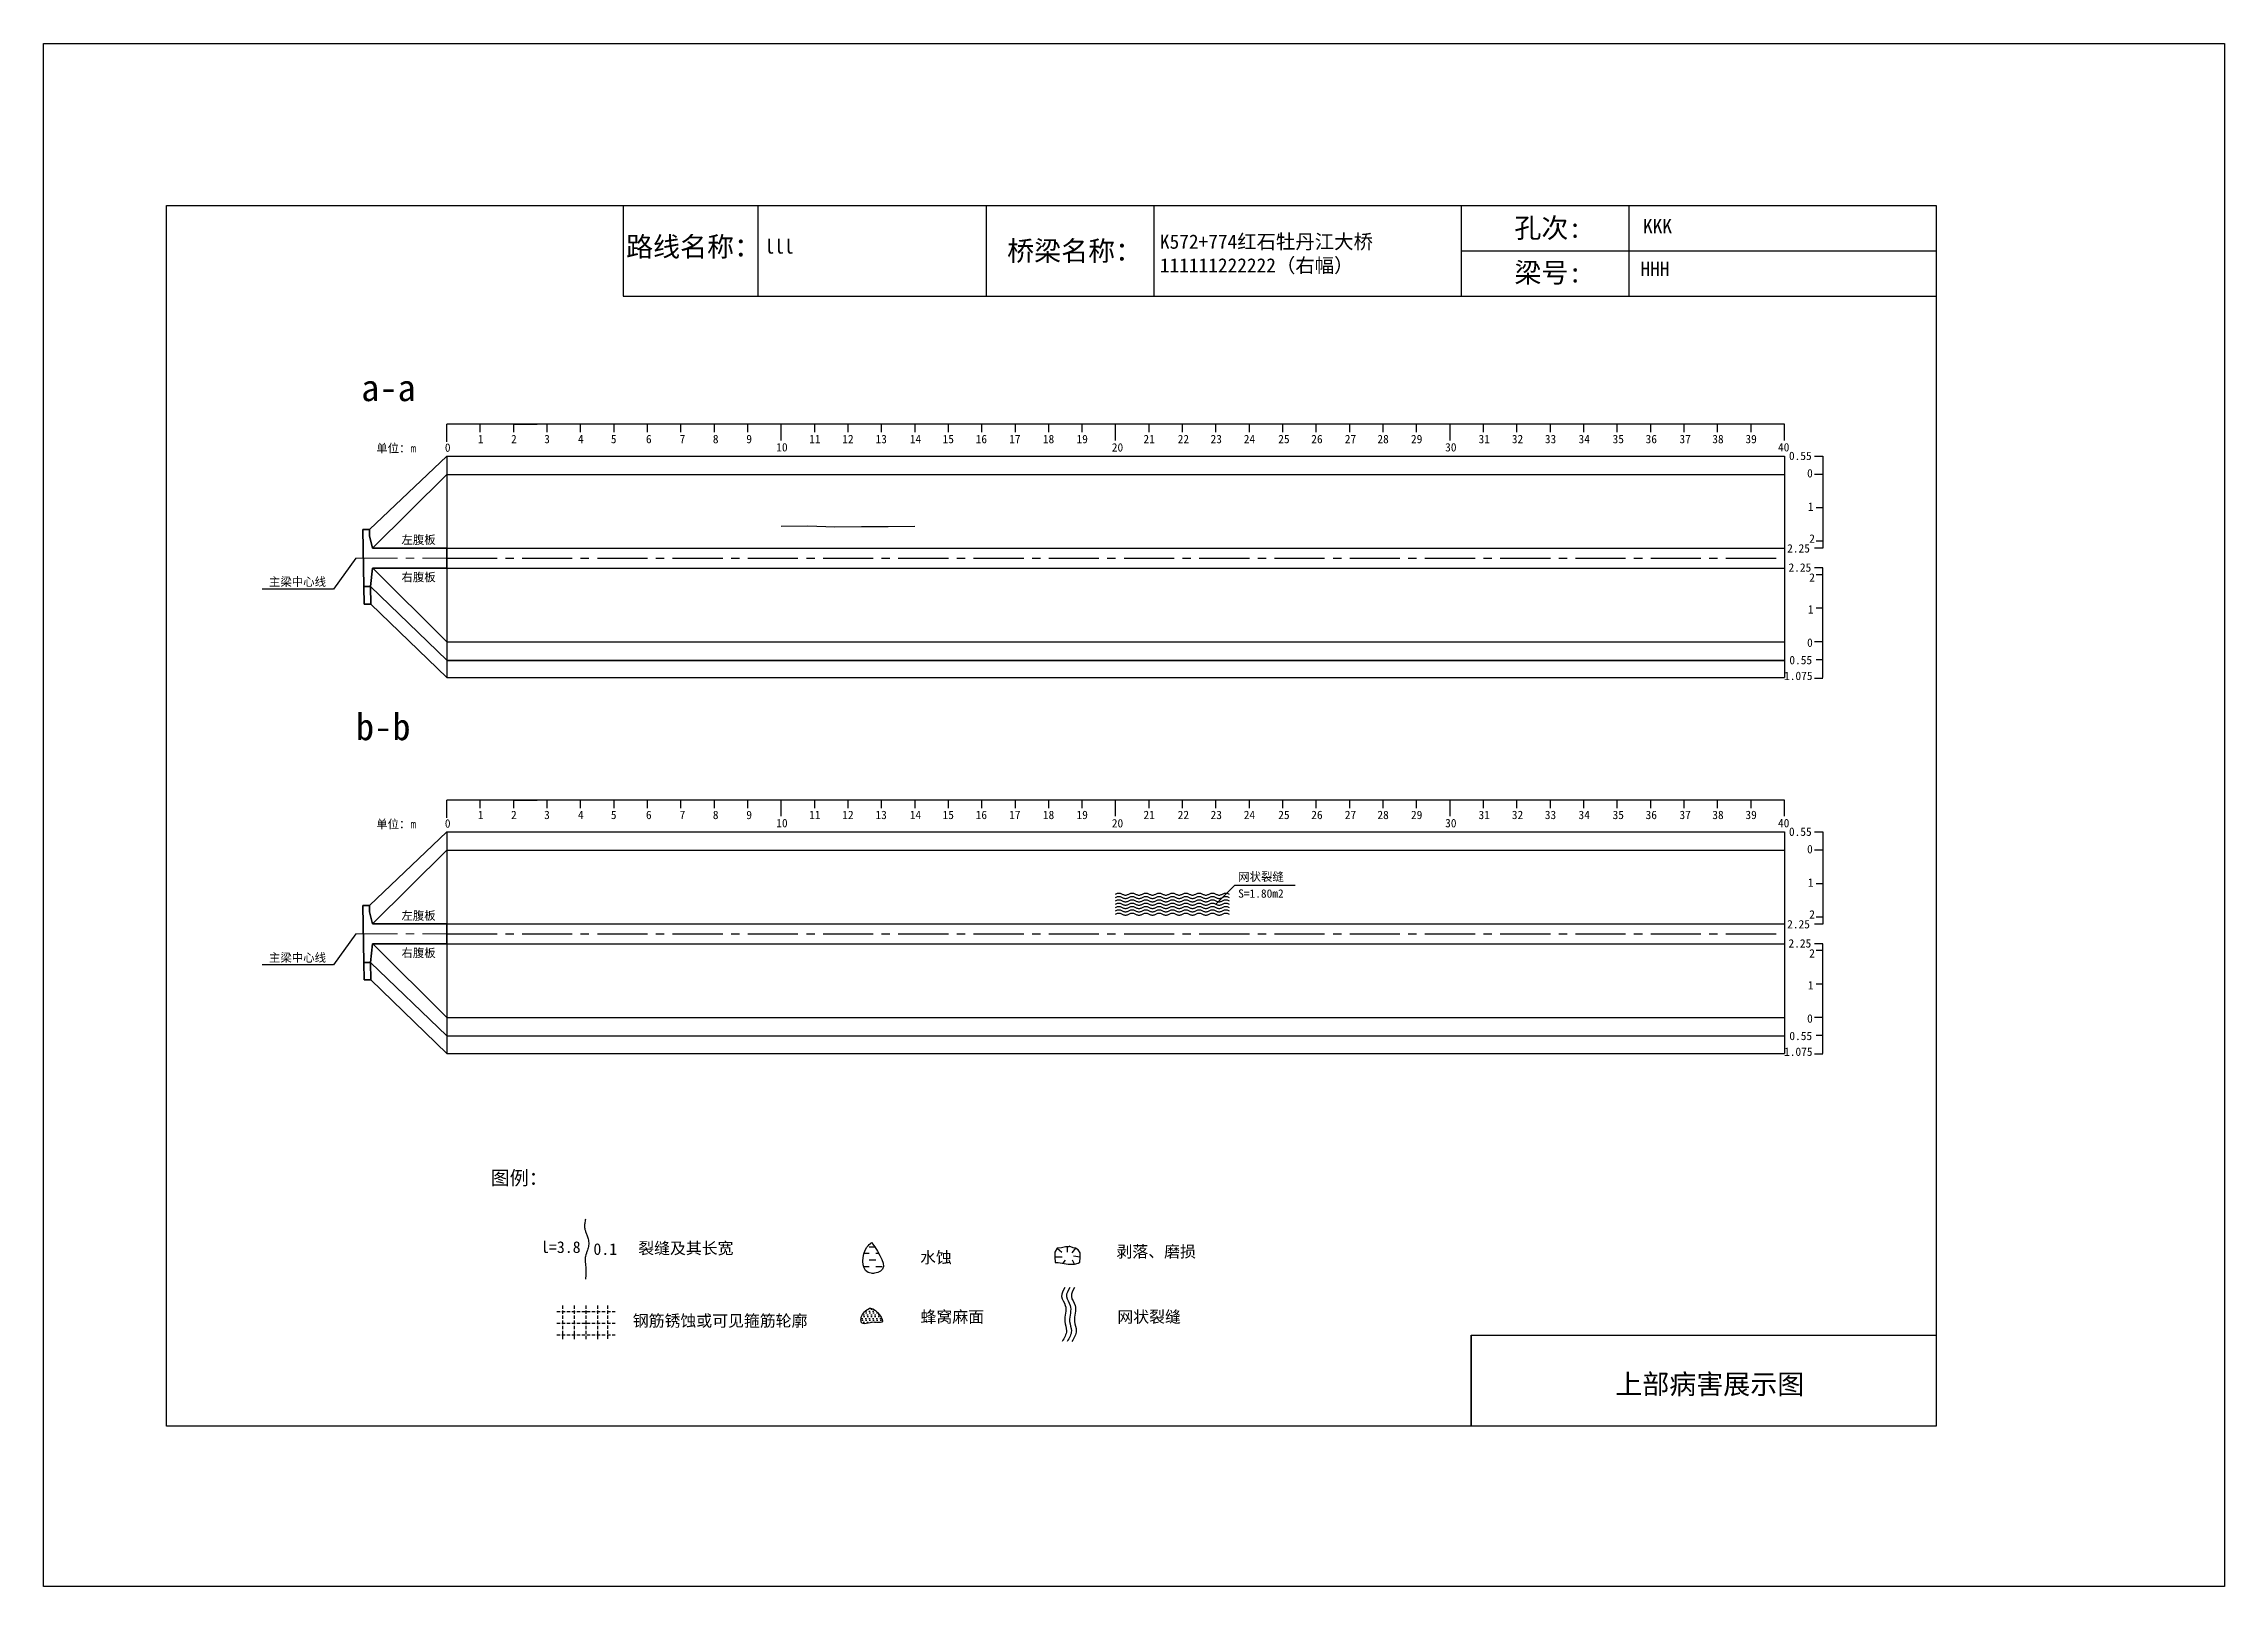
# Model space of a CAD drawing. Header units: millimetres. Extents: x -37 to 615, y -48 to 413.
import ezdxf

# ---------------------------------------------------------------- set-up
doc = ezdxf.new("R2010")
doc.units = ezdxf.units.MM
for name, pattern in [('CENTER', [2, 1.25, -0.25, 0.25, -0.25]), ('CENTER2', [1.125, 0.75, -0.125, 0.125, -0.125]), ('DASHED', [0.75, 0.5, -0.25])]:
    doc.linetypes.add(name, pattern=pattern)
for name, color, linetype in [('加固措施', 7, 'Continuous'), ('图层1', 7, 'Continuous'), ('病害', 5, 'Continuous'), ('轮廓', 3, 'Continuous')]:
    doc.layers.add(name, color=color, linetype=linetype)
doc.layers.add('虚线', color=7, linetype='Continuous', lineweight=30)
doc.styles.get("Standard").update_dxf_attribs({"font": ''})
doc.styles.add('汉字', font='')
doc.styles.get('Standard').set_extended_font_data('SimSun')
doc.styles.get('汉字').set_extended_font_data('SimSun')
pattern_1 = [(0, (-3997.7199, -288.9294), (0.55266586, 1.10533173), [0, -1.10533173])]
pattern_2 = [(0, (-6886.571, -700.7115), (0.55266586, 1.10533173), [0, -1.10533173])]
pattern_3 = [(0, (-3576.1421, -199.0757), (1.9895971, 1.9895971), [1.9895971, -1.9895971])]

# ---------------------------------------------------------------- blocks, each defined once
blk = doc.blocks.new('adfsd')
at = {"lineweight": -2, "ltscale": 0.5}
for p, q in [((1140.897, -3083.694), (1140.936, -3083.729)), ((1140.983, -3083.682), (1140.981, -3083.729)), ((1141.053, -3083.694), (1141.022, -3083.735)), ((1140.876, -3083.768), (1140.94, -3083.769)), ((1140.948, -3083.824), (1140.969, -3083.796)), ((1141.045, -3083.83), (1141.028, -3083.796)), ((1141.094, -3083.772), (1141.036, -3083.763))]:
    blk.add_line(p, q, dxfattribs=at)
blk.add_lwpolyline([(1141, -3083.682), (1140.967, -3083.682), (1140.934, -3083.69), (1140.897, -3083.694), (1140.876, -3083.727), (1140.876, -3083.768), (1140.88, -3083.818), (1140.905, -3083.818), (1140.991, -3083.83), (1141.045, -3083.83), (1141.078, -3083.822), (1141.09, -3083.814), (1141.094, -3083.772), (1141.094, -3083.735), (1141.078, -3083.707), (1141.053, -3083.694), (1141.033, -3083.69), (1141, -3083.678)], dxfattribs=at)
blk = doc.blocks.new('chi')
at = {"color": 0}
for p, q in [((1147.409, -3079.329), (1147.409, -3078.8)), ((1187.409, -3078.8), (1147.409, -3078.8)), ((1148.409, -3079.041), (1148.409, -3078.8)), ((1149.409, -3079.041), (1149.409, -3078.8)), ((1149.409, -3078.8), (1150.109, -3078.8)), ((1150.409, -3079.041), (1150.409, -3078.8)), ((1151.409, -3079.041), (1151.409, -3078.8)), ((1152.409, -3079.041), (1152.409, -3078.8)), ((1153.409, -3079.041), (1153.409, -3078.8)), ((1154.409, -3079.041), (1154.409, -3078.8)), ((1155.409, -3079.041), (1155.409, -3078.8)), ((1156.409, -3079.041), (1156.409, -3078.8)), ((1157.409, -3079.283), (1157.409, -3078.8)), ((1158.409, -3079.041), (1158.409, -3078.8)), ((1159.409, -3079.041), (1159.409, -3078.8)), ((1160.409, -3079.041), (1160.409, -3078.8)), ((1161.409, -3079.041), (1161.409, -3078.8)), ((1162.409, -3079.041), (1162.409, -3078.8)), ((1163.409, -3079.041), (1163.409, -3078.8)), ((1164.409, -3079.041), (1164.409, -3078.8)), ((1165.409, -3079.041), (1165.409, -3078.8)), ((1166.409, -3079.041), (1166.409, -3078.8)), ((1167.409, -3079.283), (1167.409, -3078.8)), ((1168.409, -3079.041), (1168.409, -3078.8)), ((1169.409, -3079.041), (1169.409, -3078.8)), ((1170.409, -3079.041), (1170.409, -3078.8)), ((1171.409, -3079.041), (1171.409, -3078.8)), ((1172.409, -3079.041), (1172.409, -3078.8)), ((1173.409, -3079.041), (1173.409, -3078.8)), ((1174.409, -3079.041), (1174.409, -3078.8)), ((1175.409, -3079.041), (1175.409, -3078.8)), ((1176.409, -3079.041), (1176.409, -3078.8)), ((1177.409, -3079.283), (1177.409, -3078.8)), ((1178.409, -3079.041), (1178.409, -3078.8)), ((1179.409, -3079.041), (1179.409, -3078.8)), ((1180.409, -3079.041), (1180.409, -3078.8)), ((1181.409, -3079.041), (1181.409, -3078.8)), ((1182.409, -3079.041), (1182.409, -3078.8)), ((1183.409, -3079.041), (1183.409, -3078.8)), ((1184.409, -3079.041), (1184.409, -3078.8)), ((1185.409, -3079.041), (1185.409, -3078.8)), ((1186.409, -3079.041), (1186.409, -3078.8)), ((1187.409, -3079.283), (1187.409, -3078.8))]:
    blk.add_line(p, q, dxfattribs=at)
for s, p in [('0', (1147.349, -3079.623)), ('1', (1148.339, -3079.368)), ('2', (1149.328, -3079.368)), ('3', (1150.319, -3079.368)), ('4', (1151.329, -3079.368)), ('5', (1152.313, -3079.368)), ('6', (1153.363, -3079.368)), ('7', (1154.37, -3079.368)), ('8', (1155.363, -3079.368)), ('9', (1156.363, -3079.368)), ('10', (1157.259, -3079.613)), ('11', (1158.242, -3079.368)), ('12', (1159.233, -3079.368)), ('13', (1160.227, -3079.368)), ('14', (1161.252, -3079.368)), ('15', (1162.233, -3079.368)), ('16', (1163.223, -3079.368)), ('17', (1164.224, -3079.368)), ('18', (1165.232, -3079.368)), ('19', (1166.238, -3079.368)), ('20', (1167.294, -3079.617)), ('21', (1168.24, -3079.368)), ('22', (1169.264, -3079.368)), ('23', (1170.247, -3079.368)), ('24', (1171.24, -3079.368)), ('25', (1172.271, -3079.368)), ('26', (1173.258, -3079.368)), ('27', (1174.261, -3079.368)), ('28', (1175.236, -3079.368)), ('29', (1176.24, -3079.368)), ('30', (1177.262, -3079.613)), ('31', (1178.261, -3079.368)), ('32', (1179.256, -3079.368)), ('33', (1180.243, -3079.368)), ('34', (1181.251, -3079.368)), ('35', (1182.269, -3079.368)), ('36', (1183.256, -3079.368)), ('37', (1184.269, -3079.368)), ('38', (1185.251, -3079.368)), ('39', (1186.242, -3079.368)), ('40', (1187.216, -3079.613))]:
    blk.add_text(s, height=0.25).set_placement(p)
blk = doc.blocks.new('kopp')
at = {"color": 0}
for p, q in [((1188.308, -3078.25), (1188.558, -3078.25)), ((1188.558, -3078.25), (1188.558, -3078.8)), ((1188.558, -3078.8), (1188.308, -3078.8)), ((1188.558, -3078.8), (1188.558, -3079.8)), ((1188.558, -3079.8), (1188.358, -3079.8)), ((1188.558, -3079.8), (1188.558, -3079.8)), ((1188.558, -3079.8), (1188.558, -3080.8)), ((1188.558, -3081.009), (1188.308, -3081.009)), ((1188.558, -3080.8), (1188.358, -3080.8)), ((1188.558, -3080.8), (1188.558, -3081.009)), ((1188.558, -3081.592), (1188.308, -3081.592)), ((1188.558, -3081.8), (1188.358, -3081.8)), ((1188.558, -3081.8), (1188.558, -3081.592)), ((1188.558, -3082.8), (1188.558, -3081.8)), ((1188.558, -3082.8), (1188.358, -3082.8)), ((1188.558, -3083.8), (1188.558, -3082.8)), ((1188.558, -3082.8), (1188.558, -3082.8)), ((1188.558, -3083.8), (1188.308, -3083.8)), ((1188.558, -3084.875), (1188.558, -3083.8)), ((1188.558, -3084.338), (1188.358, -3084.338)), ((1188.308, -3084.888), (1188.558, -3084.888))]:
    blk.add_line(p, q, dxfattribs=at)
for s, p in [('0.55', (1187.543, -3078.37)), ('0', (1188.086, -3078.891)), ('1', (1188.109, -3079.89)), ('2', (1188.15, -3080.842)), ('2.25', (1187.49, -3081.135)), ('2.25', (1187.53, -3081.708)), ('2', (1188.15, -3082.006)), ('1', (1188.109, -3082.959)), ('0', (1188.086, -3083.954)), ('0.55', (1187.556, -3084.474)), ('1.075', (1187.398, -3084.946))]:
    blk.add_text(s, height=0.25).set_placement(p)

msp = doc.modelspace()

# ---------------------------------------------------------------- hatches: boundary and pattern name
at = {"layer": '加固措施', "lineweight": -2}
h = msp.add_hatch(dxfattribs=at)
h.set_pattern_fill('DASH', color=256, scale=0.626645)
h.set_pattern_definition(pattern_3)
edge = h.paths.add_edge_path()
edge.add_spline(control_points=[(210.85, 54.88), (210.36, 54.45), (208.03, 52.39), (207.41, 44.9), (216.74, 46.23), (213.29, 51.3), (210.85, 54.88)], knot_values=[0, 0, 0, 0, 3.237042, 15.187225, 21.182779, 35.601669, 35.601669, 35.601669, 35.601669], degree=3, periodic=0)
h = msp.add_hatch(dxfattribs=at)
h.set_pattern_fill('DASH', color=256, scale=0.626645)
h.set_pattern_definition(pattern_3)
edge = h.paths.add_edge_path()
edge.add_spline(control_points=[(210.85, 54.88), (210.36, 54.45), (208.03, 52.39), (207.41, 44.9), (216.74, 46.23), (213.29, 51.3), (210.85, 54.88)], knot_values=[0, 0, 0, 0, 3.237042, 15.187225, 21.182779, 35.601669, 35.601669, 35.601669, 35.601669], degree=3, periodic=0)
h = msp.add_hatch(dxfattribs=at)
h.set_pattern_fill('DOTS', scale=0.696272)
h.set_pattern_definition(pattern_1)
edge = h.paths.add_edge_path()
edge.add_spline(control_points=[(210.19, 35.22), (209.15, 34.51), (207.68, 33.49), (207.52, 29.75), (211, 31.47), (215.72, 30.12), (212.21, 35.3), (210.31, 35.22), (210.19, 35.22)], knot_values=[0, 0, 0, 0, 5.205471, 7.397577, 12.944796, 16.169923, 23.88441, 24.400432, 24.400432, 24.400432, 24.400432], degree=3, periodic=0)
h = msp.add_hatch(dxfattribs=at)
h.set_pattern_fill('DOTS', scale=0.696272)
h.set_pattern_definition(pattern_1)
edge = h.paths.add_edge_path()
edge.add_spline(control_points=[(210.19, 35.22), (209.15, 34.51), (207.68, 33.49), (207.52, 29.75), (211, 31.47), (215.72, 30.12), (212.21, 35.3), (210.31, 35.22), (210.19, 35.22)], knot_values=[0, 0, 0, 0, 5.205471, 7.397577, 12.944796, 16.169923, 23.88441, 24.400432, 24.400432, 24.400432, 24.400432], degree=3, periodic=0)
at = {"layer": '病害', "lineweight": -2}
h = msp.add_hatch(dxfattribs=at)
h.set_pattern_fill('DOTS', color=4, scale=0.696272, style=0)
h.set_pattern_definition(pattern_2)
edge = h.paths.add_edge_path()
edge.add_spline(control_points=[(210.19, 35.22), (209.15, 34.51), (207.68, 33.49), (207.52, 29.75), (211, 31.47), (215.72, 30.12), (212.21, 35.3), (210.31, 35.22), (210.19, 35.22)], knot_values=[0, 0, 0, 0, 1.041094, 1.479515, 2.588959, 3.233985, 4.776882, 4.880086, 4.880086, 4.880086, 4.880086], degree=3, periodic=0)
h = msp.add_hatch(dxfattribs=at)
h.set_pattern_fill('DOTS', color=4, scale=0.696272, style=0)
h.set_pattern_definition(pattern_2)
edge = h.paths.add_edge_path()
edge.add_spline(control_points=[(210.19, 35.22), (209.15, 34.51), (207.68, 33.49), (207.52, 29.75), (211, 31.47), (215.72, 30.12), (212.21, 35.3), (210.31, 35.22), (210.19, 35.22)], knot_values=[0, 0, 0, 0, 1.041094, 1.479515, 2.588959, 3.233985, 4.776882, 4.880086, 4.880086, 4.880086, 4.880086], degree=3, periodic=0)

# ---------------------------------------------------------------- linework, layer by layer
at = {"color": 0, "linetype": 'ByBlock'}
for p, q in [((0, 364.85), (529.17, 364.85)), ((0, 0), (0, 364.85)), ((136.5, 364.85), (136.5, 337.72)), ((245.1, 364.85), (245.1, 337.72)), ((387.13, 364.85), (387.13, 337.72)), ((437.29, 364.79), (437.29, 337.66)), ((529.17, 364.85), (529.17, 0)), ((136.5, 337.72), (529.17, 337.72)), ((390.12, 0), (390.12, 27.12)), ((390.12, 27.12), (529.17, 27.12)), ((529.17, 0), (0, 0))]:
    msp.add_line(p, q, dxfattribs=at)
at = {"color": 0}
for p, q in [((60.65, 267.93), (83.82, 289.93)), ((83.82, 289.93), (83.82, 223.68)), ((83.82, 289.93), (483.82, 289.93)), ((483.82, 289.93), (483.82, 223.68)), ((61.57, 262.43), (83.82, 284.43)), ((83.82, 262.43), (483.82, 262.43)), ((483.82, 262.43), (483.82, 259.43)), ((56.57, 259.43), (49.96, 250.17)), ((61.64, 256.43), (83.82, 234.43)), ((83.82, 256.43), (483.82, 256.43)), ((49.96, 250.17), (28.63, 250.17)), ((60.99, 250.93), (83.82, 228.93)), ((61.09, 245.68), (83.82, 223.68)), ((83.82, 234.43), (483.82, 234.43)), ((83.82, 228.93), (483.82, 228.93)), ((83.82, 228.81), (483.82, 228.81)), ((83.82, 223.68), (483.82, 223.68)), ((60.65, 155.59), (83.82, 177.59)), ((83.82, 177.59), (83.82, 111.34)), ((83.82, 177.59), (483.82, 177.59)), ((483.82, 177.59), (483.82, 111.34)), ((61.57, 150.08), (83.82, 172.09)), ((83.82, 172.09), (483.82, 172.09)), ((83.82, 150.09), (483.82, 150.09)), ((483.82, 150.09), (483.82, 147.09)), ((56.57, 147.09), (49.96, 137.83)), ((61.64, 144.09), (83.82, 122.09)), ((83.82, 144.09), (483.82, 144.09)), ((49.96, 137.83), (28.63, 137.83)), ((60.99, 138.59), (83.82, 116.59)), ((61.09, 133.34), (83.82, 111.34)), ((83.82, 122.09), (483.82, 122.09)), ((83.82, 116.59), (483.82, 116.59)), ((83.82, 111.34), (483.82, 111.34))]:
    msp.add_line(p, q, dxfattribs=at)
msp.add_line((83.82, 284.43), (483.82, 284.43))
at = {"color": 1, "linetype": 'CENTER2', "ltscale": 20}
for p, q in [((83.82, 259.43), (483.82, 259.43)), ((83.82, 147.09), (483.82, 147.09))]:
    msp.add_line(p, q, dxfattribs=at)
at = {"color": 7}
for p, q in [((313.8, 156), (319.46, 161.66)), ((319.46, 161.66), (337.46, 161.66))]:
    msp.add_line(p, q, dxfattribs=at)
at = {"color": 1, "linetype": 'DASHED', "ltscale": 2}
for p, q in [((116.71, 34.25), (134.11, 34.25)), ((116.71, 34.25), (134.11, 34.25)), ((118.45, 35.99), (118.45, 25.55)), ((118.45, 35.99), (118.45, 25.55)), ((121.93, 35.99), (121.93, 25.55)), ((121.93, 35.99), (121.93, 25.55)), ((125.41, 35.99), (125.41, 25.55)), ((125.41, 35.99), (125.41, 25.55)), ((128.89, 35.99), (128.89, 25.55)), ((128.89, 35.99), (128.89, 25.55)), ((131.87, 36.02), (131.87, 25.57)), ((131.87, 36.02), (131.87, 25.57)), ((116.71, 30.77), (134.11, 30.77)), ((116.71, 30.77), (134.11, 30.77)), ((116.71, 27.29), (134.11, 27.29)), ((116.71, 27.29), (134.11, 27.29))]:
    msp.add_line(p, q, dxfattribs=at)
at = {"color": 3, "linetype": 'ByBlock'}
msp.add_lwpolyline([(-36.77, 413.19), (615.38, 413.19), (615.38, -47.93), (-36.77, -47.93)], close=True, dxfattribs=at)
at = {"color": 7}
for points in [[(183.8, 269), (191.8, 269.08), (199.8, 268.72), (207.8, 268.87), (215.8, 268.83), (223.8, 269)], [(283.8, 159), (284, 159.09), (284.2, 159.18), (284.4, 159.24), (284.6, 159.29), (284.8, 159.3), (285, 159.29), (285.2, 159.24), (285.4, 159.18), (285.6, 159.09), (285.8, 159), (286, 158.91), (286.2, 158.82), (286.4, 158.76), (286.6, 158.71), (286.8, 158.7), (287, 158.71), (287.2, 158.76), (287.4, 158.82), (287.6, 158.91), (287.8, 159), (288, 159.09), (288.2, 159.18), (288.4, 159.24), (288.6, 159.29), (288.8, 159.3), (289, 159.29), (289.2, 159.24), (289.4, 159.18), (289.6, 159.09), (289.8, 159), (290, 158.91), (290.2, 158.82), (290.4, 158.76), (290.6, 158.71), (290.8, 158.7), (291, 158.71), (291.2, 158.76), (291.4, 158.82), (291.6, 158.91), (291.8, 159), (292, 159.09), (292.2, 159.18), (292.4, 159.24), (292.6, 159.29), (292.8, 159.3), (293, 159.29), (293.2, 159.24), (293.4, 159.18), (293.6, 159.09), (293.8, 159), (294, 158.91), (294.2, 158.82), (294.4, 158.76), (294.6, 158.71), (294.8, 158.7), (295, 158.71), (295.2, 158.76), (295.4, 158.82), (295.6, 158.91), (295.8, 159), (296, 159.09), (296.2, 159.18), (296.4, 159.24), (296.6, 159.29), (296.8, 159.3), (297, 159.29), (297.2, 159.24), (297.4, 159.18), (297.6, 159.09), (297.8, 159), (298, 158.91), (298.2, 158.82), (298.4, 158.76), (298.6, 158.71), (298.8, 158.7), (299, 158.71), (299.2, 158.76), (299.4, 158.82), (299.6, 158.91), (299.8, 159), (300, 159.09), (300.2, 159.18), (300.4, 159.24), (300.6, 159.29), (300.8, 159.3), (301, 159.29), (301.2, 159.24), (301.4, 159.18), (301.6, 159.09), (301.8, 159), (302, 158.91), (302.2, 158.82), (302.4, 158.76), (302.6, 158.71), (302.8, 158.7), (303, 158.71), (303.2, 158.76), (303.4, 158.82), (303.6, 158.91), (303.8, 159), (304, 159.09), (304.2, 159.18), (304.4, 159.24), (304.6, 159.29), (304.8, 159.3), (305, 159.29), (305.2, 159.24), (305.4, 159.18), (305.6, 159.09), (305.8, 159), (306, 158.91), (306.2, 158.82), (306.4, 158.76), (306.6, 158.71), (306.8, 158.7), (307, 158.71), (307.2, 158.76), (307.4, 158.82), (307.6, 158.91), (307.8, 159), (308, 159.09), (308.2, 159.18), (308.4, 159.24), (308.6, 159.29), (308.8, 159.3), (309, 159.29), (309.2, 159.24), (309.4, 159.18), (309.6, 159.09), (309.8, 159), (310, 158.91), (310.2, 158.82), (310.4, 158.76), (310.6, 158.71), (310.8, 158.7), (311, 158.71), (311.2, 158.76), (311.4, 158.82), (311.6, 158.91), (311.8, 159), (312, 159.09), (312.2, 159.18), (312.4, 159.24), (312.6, 159.29), (312.8, 159.3), (313, 159.29), (313.2, 159.24), (313.4, 159.18), (313.6, 159.09), (313.8, 159), (314, 158.91), (314.2, 158.82), (314.4, 158.76), (314.6, 158.71), (314.8, 158.7), (315, 158.71), (315.2, 158.76), (315.4, 158.82), (315.6, 158.91), (315.8, 159), (316, 159.09), (316.2, 159.18), (316.4, 159.24), (316.6, 159.29), (316.8, 159.3), (317, 159.29), (317.2, 159.24), (317.4, 159.18), (317.6, 159.09), (317.8, 159)], [(283.8, 158), (284, 158.09), (284.2, 158.18), (284.4, 158.24), (284.6, 158.29), (284.8, 158.3), (285, 158.29), (285.2, 158.24), (285.4, 158.18), (285.6, 158.09), (285.8, 158), (286, 157.91), (286.2, 157.82), (286.4, 157.76), (286.6, 157.71), (286.8, 157.7), (287, 157.71), (287.2, 157.76), (287.4, 157.82), (287.6, 157.91), (287.8, 158), (288, 158.09), (288.2, 158.18), (288.4, 158.24), (288.6, 158.29), (288.8, 158.3), (289, 158.29), (289.2, 158.24), (289.4, 158.18), (289.6, 158.09), (289.8, 158), (290, 157.91), (290.2, 157.82), (290.4, 157.76), (290.6, 157.71), (290.8, 157.7), (291, 157.71), (291.2, 157.76), (291.4, 157.82), (291.6, 157.91), (291.8, 158), (292, 158.09), (292.2, 158.18), (292.4, 158.24), (292.6, 158.29), (292.8, 158.3), (293, 158.29), (293.2, 158.24), (293.4, 158.18), (293.6, 158.09), (293.8, 158), (294, 157.91), (294.2, 157.82), (294.4, 157.76), (294.6, 157.71), (294.8, 157.7), (295, 157.71), (295.2, 157.76), (295.4, 157.82), (295.6, 157.91), (295.8, 158), (296, 158.09), (296.2, 158.18), (296.4, 158.24), (296.6, 158.29), (296.8, 158.3), (297, 158.29), (297.2, 158.24), (297.4, 158.18), (297.6, 158.09), (297.8, 158), (298, 157.91), (298.2, 157.82), (298.4, 157.76), (298.6, 157.71), (298.8, 157.7), (299, 157.71), (299.2, 157.76), (299.4, 157.82), (299.6, 157.91), (299.8, 158), (300, 158.09), (300.2, 158.18), (300.4, 158.24), (300.6, 158.29), (300.8, 158.3), (301, 158.29), (301.2, 158.24), (301.4, 158.18), (301.6, 158.09), (301.8, 158), (302, 157.91), (302.2, 157.82), (302.4, 157.76), (302.6, 157.71), (302.8, 157.7), (303, 157.71), (303.2, 157.76), (303.4, 157.82), (303.6, 157.91), (303.8, 158), (304, 158.09), (304.2, 158.18), (304.4, 158.24), (304.6, 158.29), (304.8, 158.3), (305, 158.29), (305.2, 158.24), (305.4, 158.18), (305.6, 158.09), (305.8, 158), (306, 157.91), (306.2, 157.82), (306.4, 157.76), (306.6, 157.71), (306.8, 157.7), (307, 157.71), (307.2, 157.76), (307.4, 157.82), (307.6, 157.91), (307.8, 158), (308, 158.09), (308.2, 158.18), (308.4, 158.24), (308.6, 158.29), (308.8, 158.3), (309, 158.29), (309.2, 158.24), (309.4, 158.18), (309.6, 158.09), (309.8, 158), (310, 157.91), (310.2, 157.82), (310.4, 157.76), (310.6, 157.71), (310.8, 157.7), (311, 157.71), (311.2, 157.76), (311.4, 157.82), (311.6, 157.91), (311.8, 158), (312, 158.09), (312.2, 158.18), (312.4, 158.24), (312.6, 158.29), (312.8, 158.3), (313, 158.29), (313.2, 158.24), (313.4, 158.18), (313.6, 158.09), (313.8, 158), (314, 157.91), (314.2, 157.82), (314.4, 157.76), (314.6, 157.71), (314.8, 157.7), (315, 157.71), (315.2, 157.76), (315.4, 157.82), (315.6, 157.91), (315.8, 158), (316, 158.09), (316.2, 158.18), (316.4, 158.24), (316.6, 158.29), (316.8, 158.3), (317, 158.29), (317.2, 158.24), (317.4, 158.18), (317.6, 158.09), (317.8, 158)], [(283.8, 157), (284, 157.09), (284.2, 157.18), (284.4, 157.24), (284.6, 157.29), (284.8, 157.3), (285, 157.29), (285.2, 157.24), (285.4, 157.18), (285.6, 157.09), (285.8, 157), (286, 156.91), (286.2, 156.82), (286.4, 156.76), (286.6, 156.71), (286.8, 156.7), (287, 156.71), (287.2, 156.76), (287.4, 156.82), (287.6, 156.91), (287.8, 157), (288, 157.09), (288.2, 157.18), (288.4, 157.24), (288.6, 157.29), (288.8, 157.3), (289, 157.29), (289.2, 157.24), (289.4, 157.18), (289.6, 157.09), (289.8, 157), (290, 156.91), (290.2, 156.82), (290.4, 156.76), (290.6, 156.71), (290.8, 156.7), (291, 156.71), (291.2, 156.76), (291.4, 156.82), (291.6, 156.91), (291.8, 157), (292, 157.09), (292.2, 157.18), (292.4, 157.24), (292.6, 157.29), (292.8, 157.3), (293, 157.29), (293.2, 157.24), (293.4, 157.18), (293.6, 157.09), (293.8, 157), (294, 156.91), (294.2, 156.82), (294.4, 156.76), (294.6, 156.71), (294.8, 156.7), (295, 156.71), (295.2, 156.76), (295.4, 156.82), (295.6, 156.91), (295.8, 157), (296, 157.09), (296.2, 157.18), (296.4, 157.24), (296.6, 157.29), (296.8, 157.3), (297, 157.29), (297.2, 157.24), (297.4, 157.18), (297.6, 157.09), (297.8, 157), (298, 156.91), (298.2, 156.82), (298.4, 156.76), (298.6, 156.71), (298.8, 156.7), (299, 156.71), (299.2, 156.76), (299.4, 156.82), (299.6, 156.91), (299.8, 157), (300, 157.09), (300.2, 157.18), (300.4, 157.24), (300.6, 157.29), (300.8, 157.3), (301, 157.29), (301.2, 157.24), (301.4, 157.18), (301.6, 157.09), (301.8, 157), (302, 156.91), (302.2, 156.82), (302.4, 156.76), (302.6, 156.71), (302.8, 156.7), (303, 156.71), (303.2, 156.76), (303.4, 156.82), (303.6, 156.91), (303.8, 157), (304, 157.09), (304.2, 157.18), (304.4, 157.24), (304.6, 157.29), (304.8, 157.3), (305, 157.29), (305.2, 157.24), (305.4, 157.18), (305.6, 157.09), (305.8, 157), (306, 156.91), (306.2, 156.82), (306.4, 156.76), (306.6, 156.71), (306.8, 156.7), (307, 156.71), (307.2, 156.76), (307.4, 156.82), (307.6, 156.91), (307.8, 157), (308, 157.09), (308.2, 157.18), (308.4, 157.24), (308.6, 157.29), (308.8, 157.3), (309, 157.29), (309.2, 157.24), (309.4, 157.18), (309.6, 157.09), (309.8, 157), (310, 156.91), (310.2, 156.82), (310.4, 156.76), (310.6, 156.71), (310.8, 156.7), (311, 156.71), (311.2, 156.76), (311.4, 156.82), (311.6, 156.91), (311.8, 157), (312, 157.09), (312.2, 157.18), (312.4, 157.24), (312.6, 157.29), (312.8, 157.3), (313, 157.29), (313.2, 157.24), (313.4, 157.18), (313.6, 157.09), (313.8, 157), (314, 156.91), (314.2, 156.82), (314.4, 156.76), (314.6, 156.71), (314.8, 156.7), (315, 156.71), (315.2, 156.76), (315.4, 156.82), (315.6, 156.91), (315.8, 157), (316, 157.09), (316.2, 157.18), (316.4, 157.24), (316.6, 157.29), (316.8, 157.3), (317, 157.29), (317.2, 157.24), (317.4, 157.18), (317.6, 157.09), (317.8, 157)], [(283.8, 156), (284, 156.09), (284.2, 156.18), (284.4, 156.24), (284.6, 156.29), (284.8, 156.3), (285, 156.29), (285.2, 156.24), (285.4, 156.18), (285.6, 156.09), (285.8, 156), (286, 155.91), (286.2, 155.82), (286.4, 155.76), (286.6, 155.71), (286.8, 155.7), (287, 155.71), (287.2, 155.76), (287.4, 155.82), (287.6, 155.91), (287.8, 156), (288, 156.09), (288.2, 156.18), (288.4, 156.24), (288.6, 156.29), (288.8, 156.3), (289, 156.29), (289.2, 156.24), (289.4, 156.18), (289.6, 156.09), (289.8, 156), (290, 155.91), (290.2, 155.82), (290.4, 155.76), (290.6, 155.71), (290.8, 155.7), (291, 155.71), (291.2, 155.76), (291.4, 155.82), (291.6, 155.91), (291.8, 156), (292, 156.09), (292.2, 156.18), (292.4, 156.24), (292.6, 156.29), (292.8, 156.3), (293, 156.29), (293.2, 156.24), (293.4, 156.18), (293.6, 156.09), (293.8, 156), (294, 155.91), (294.2, 155.82), (294.4, 155.76), (294.6, 155.71), (294.8, 155.7), (295, 155.71), (295.2, 155.76), (295.4, 155.82), (295.6, 155.91), (295.8, 156), (296, 156.09), (296.2, 156.18), (296.4, 156.24), (296.6, 156.29), (296.8, 156.3), (297, 156.29), (297.2, 156.24), (297.4, 156.18), (297.6, 156.09), (297.8, 156), (298, 155.91), (298.2, 155.82), (298.4, 155.76), (298.6, 155.71), (298.8, 155.7), (299, 155.71), (299.2, 155.76), (299.4, 155.82), (299.6, 155.91), (299.8, 156), (300, 156.09), (300.2, 156.18), (300.4, 156.24), (300.6, 156.29), (300.8, 156.3), (301, 156.29), (301.2, 156.24), (301.4, 156.18), (301.6, 156.09), (301.8, 156), (302, 155.91), (302.2, 155.82), (302.4, 155.76), (302.6, 155.71), (302.8, 155.7), (303, 155.71), (303.2, 155.76), (303.4, 155.82), (303.6, 155.91), (303.8, 156), (304, 156.09), (304.2, 156.18), (304.4, 156.24), (304.6, 156.29), (304.8, 156.3), (305, 156.29), (305.2, 156.24), (305.4, 156.18), (305.6, 156.09), (305.8, 156), (306, 155.91), (306.2, 155.82), (306.4, 155.76), (306.6, 155.71), (306.8, 155.7), (307, 155.71), (307.2, 155.76), (307.4, 155.82), (307.6, 155.91), (307.8, 156), (308, 156.09), (308.2, 156.18), (308.4, 156.24), (308.6, 156.29), (308.8, 156.3), (309, 156.29), (309.2, 156.24), (309.4, 156.18), (309.6, 156.09), (309.8, 156), (310, 155.91), (310.2, 155.82), (310.4, 155.76), (310.6, 155.71), (310.8, 155.7), (311, 155.71), (311.2, 155.76), (311.4, 155.82), (311.6, 155.91), (311.8, 156), (312, 156.09), (312.2, 156.18), (312.4, 156.24), (312.6, 156.29), (312.8, 156.3), (313, 156.29), (313.2, 156.24), (313.4, 156.18), (313.6, 156.09), (313.8, 156), (314, 155.91), (314.2, 155.82), (314.4, 155.76), (314.6, 155.71), (314.8, 155.7), (315, 155.71), (315.2, 155.76), (315.4, 155.82), (315.6, 155.91), (315.8, 156), (316, 156.09), (316.2, 156.18), (316.4, 156.24), (316.6, 156.29), (316.8, 156.3), (317, 156.29), (317.2, 156.24), (317.4, 156.18), (317.6, 156.09), (317.8, 156)], [(283.8, 155), (284, 155.09), (284.2, 155.18), (284.4, 155.24), (284.6, 155.29), (284.8, 155.3), (285, 155.29), (285.2, 155.24), (285.4, 155.18), (285.6, 155.09), (285.8, 155), (286, 154.91), (286.2, 154.82), (286.4, 154.76), (286.6, 154.71), (286.8, 154.7), (287, 154.71), (287.2, 154.76), (287.4, 154.82), (287.6, 154.91), (287.8, 155), (288, 155.09), (288.2, 155.18), (288.4, 155.24), (288.6, 155.29), (288.8, 155.3), (289, 155.29), (289.2, 155.24), (289.4, 155.18), (289.6, 155.09), (289.8, 155), (290, 154.91), (290.2, 154.82), (290.4, 154.76), (290.6, 154.71), (290.8, 154.7), (291, 154.71), (291.2, 154.76), (291.4, 154.82), (291.6, 154.91), (291.8, 155), (292, 155.09), (292.2, 155.18), (292.4, 155.24), (292.6, 155.29), (292.8, 155.3), (293, 155.29), (293.2, 155.24), (293.4, 155.18), (293.6, 155.09), (293.8, 155), (294, 154.91), (294.2, 154.82), (294.4, 154.76), (294.6, 154.71), (294.8, 154.7), (295, 154.71), (295.2, 154.76), (295.4, 154.82), (295.6, 154.91), (295.8, 155), (296, 155.09), (296.2, 155.18), (296.4, 155.24), (296.6, 155.29), (296.8, 155.3), (297, 155.29), (297.2, 155.24), (297.4, 155.18), (297.6, 155.09), (297.8, 155), (298, 154.91), (298.2, 154.82), (298.4, 154.76), (298.6, 154.71), (298.8, 154.7), (299, 154.71), (299.2, 154.76), (299.4, 154.82), (299.6, 154.91), (299.8, 155), (300, 155.09), (300.2, 155.18), (300.4, 155.24), (300.6, 155.29), (300.8, 155.3), (301, 155.29), (301.2, 155.24), (301.4, 155.18), (301.6, 155.09), (301.8, 155), (302, 154.91), (302.2, 154.82), (302.4, 154.76), (302.6, 154.71), (302.8, 154.7), (303, 154.71), (303.2, 154.76), (303.4, 154.82), (303.6, 154.91), (303.8, 155), (304, 155.09), (304.2, 155.18), (304.4, 155.24), (304.6, 155.29), (304.8, 155.3), (305, 155.29), (305.2, 155.24), (305.4, 155.18), (305.6, 155.09), (305.8, 155), (306, 154.91), (306.2, 154.82), (306.4, 154.76), (306.6, 154.71), (306.8, 154.7), (307, 154.71), (307.2, 154.76), (307.4, 154.82), (307.6, 154.91), (307.8, 155), (308, 155.09), (308.2, 155.18), (308.4, 155.24), (308.6, 155.29), (308.8, 155.3), (309, 155.29), (309.2, 155.24), (309.4, 155.18), (309.6, 155.09), (309.8, 155), (310, 154.91), (310.2, 154.82), (310.4, 154.76), (310.6, 154.71), (310.8, 154.7), (311, 154.71), (311.2, 154.76), (311.4, 154.82), (311.6, 154.91), (311.8, 155), (312, 155.09), (312.2, 155.18), (312.4, 155.24), (312.6, 155.29), (312.8, 155.3), (313, 155.29), (313.2, 155.24), (313.4, 155.18), (313.6, 155.09), (313.8, 155), (314, 154.91), (314.2, 154.82), (314.4, 154.76), (314.6, 154.71), (314.8, 154.7), (315, 154.71), (315.2, 154.76), (315.4, 154.82), (315.6, 154.91), (315.8, 155), (316, 155.09), (316.2, 155.18), (316.4, 155.24), (316.6, 155.29), (316.8, 155.3), (317, 155.29), (317.2, 155.24), (317.4, 155.18), (317.6, 155.09), (317.8, 155)], [(283.8, 154), (284, 154.09), (284.2, 154.18), (284.4, 154.24), (284.6, 154.29), (284.8, 154.3), (285, 154.29), (285.2, 154.24), (285.4, 154.18), (285.6, 154.09), (285.8, 154), (286, 153.91), (286.2, 153.82), (286.4, 153.76), (286.6, 153.71), (286.8, 153.7), (287, 153.71), (287.2, 153.76), (287.4, 153.82), (287.6, 153.91), (287.8, 154), (288, 154.09), (288.2, 154.18), (288.4, 154.24), (288.6, 154.29), (288.8, 154.3), (289, 154.29), (289.2, 154.24), (289.4, 154.18), (289.6, 154.09), (289.8, 154), (290, 153.91), (290.2, 153.82), (290.4, 153.76), (290.6, 153.71), (290.8, 153.7), (291, 153.71), (291.2, 153.76), (291.4, 153.82), (291.6, 153.91), (291.8, 154), (292, 154.09), (292.2, 154.18), (292.4, 154.24), (292.6, 154.29), (292.8, 154.3), (293, 154.29), (293.2, 154.24), (293.4, 154.18), (293.6, 154.09), (293.8, 154), (294, 153.91), (294.2, 153.82), (294.4, 153.76), (294.6, 153.71), (294.8, 153.7), (295, 153.71), (295.2, 153.76), (295.4, 153.82), (295.6, 153.91), (295.8, 154), (296, 154.09), (296.2, 154.18), (296.4, 154.24), (296.6, 154.29), (296.8, 154.3), (297, 154.29), (297.2, 154.24), (297.4, 154.18), (297.6, 154.09), (297.8, 154), (298, 153.91), (298.2, 153.82), (298.4, 153.76), (298.6, 153.71), (298.8, 153.7), (299, 153.71), (299.2, 153.76), (299.4, 153.82), (299.6, 153.91), (299.8, 154), (300, 154.09), (300.2, 154.18), (300.4, 154.24), (300.6, 154.29), (300.8, 154.3), (301, 154.29), (301.2, 154.24), (301.4, 154.18), (301.6, 154.09), (301.8, 154), (302, 153.91), (302.2, 153.82), (302.4, 153.76), (302.6, 153.71), (302.8, 153.7), (303, 153.71), (303.2, 153.76), (303.4, 153.82), (303.6, 153.91), (303.8, 154), (304, 154.09), (304.2, 154.18), (304.4, 154.24), (304.6, 154.29), (304.8, 154.3), (305, 154.29), (305.2, 154.24), (305.4, 154.18), (305.6, 154.09), (305.8, 154), (306, 153.91), (306.2, 153.82), (306.4, 153.76), (306.6, 153.71), (306.8, 153.7), (307, 153.71), (307.2, 153.76), (307.4, 153.82), (307.6, 153.91), (307.8, 154), (308, 154.09), (308.2, 154.18), (308.4, 154.24), (308.6, 154.29), (308.8, 154.3), (309, 154.29), (309.2, 154.24), (309.4, 154.18), (309.6, 154.09), (309.8, 154), (310, 153.91), (310.2, 153.82), (310.4, 153.76), (310.6, 153.71), (310.8, 153.7), (311, 153.71), (311.2, 153.76), (311.4, 153.82), (311.6, 153.91), (311.8, 154), (312, 154.09), (312.2, 154.18), (312.4, 154.24), (312.6, 154.29), (312.8, 154.3), (313, 154.29), (313.2, 154.24), (313.4, 154.18), (313.6, 154.09), (313.8, 154), (314, 153.91), (314.2, 153.82), (314.4, 153.76), (314.6, 153.71), (314.8, 153.7), (315, 153.71), (315.2, 153.76), (315.4, 153.82), (315.6, 153.91), (315.8, 154), (316, 154.09), (316.2, 154.18), (316.4, 154.24), (316.6, 154.29), (316.8, 154.3), (317, 154.29), (317.2, 154.24), (317.4, 154.18), (317.6, 154.09), (317.8, 154)], [(283.8, 153), (284, 153.09), (284.2, 153.18), (284.4, 153.24), (284.6, 153.29), (284.8, 153.3), (285, 153.29), (285.2, 153.24), (285.4, 153.18), (285.6, 153.09), (285.8, 153), (286, 152.91), (286.2, 152.82), (286.4, 152.76), (286.6, 152.71), (286.8, 152.7), (287, 152.71), (287.2, 152.76), (287.4, 152.82), (287.6, 152.91), (287.8, 153), (288, 153.09), (288.2, 153.18), (288.4, 153.24), (288.6, 153.29), (288.8, 153.3), (289, 153.29), (289.2, 153.24), (289.4, 153.18), (289.6, 153.09), (289.8, 153), (290, 152.91), (290.2, 152.82), (290.4, 152.76), (290.6, 152.71), (290.8, 152.7), (291, 152.71), (291.2, 152.76), (291.4, 152.82), (291.6, 152.91), (291.8, 153), (292, 153.09), (292.2, 153.18), (292.4, 153.24), (292.6, 153.29), (292.8, 153.3), (293, 153.29), (293.2, 153.24), (293.4, 153.18), (293.6, 153.09), (293.8, 153), (294, 152.91), (294.2, 152.82), (294.4, 152.76), (294.6, 152.71), (294.8, 152.7), (295, 152.71), (295.2, 152.76), (295.4, 152.82), (295.6, 152.91), (295.8, 153), (296, 153.09), (296.2, 153.18), (296.4, 153.24), (296.6, 153.29), (296.8, 153.3), (297, 153.29), (297.2, 153.24), (297.4, 153.18), (297.6, 153.09), (297.8, 153), (298, 152.91), (298.2, 152.82), (298.4, 152.76), (298.6, 152.71), (298.8, 152.7), (299, 152.71), (299.2, 152.76), (299.4, 152.82), (299.6, 152.91), (299.8, 153), (300, 153.09), (300.2, 153.18), (300.4, 153.24), (300.6, 153.29), (300.8, 153.3), (301, 153.29), (301.2, 153.24), (301.4, 153.18), (301.6, 153.09), (301.8, 153), (302, 152.91), (302.2, 152.82), (302.4, 152.76), (302.6, 152.71), (302.8, 152.7), (303, 152.71), (303.2, 152.76), (303.4, 152.82), (303.6, 152.91), (303.8, 153), (304, 153.09), (304.2, 153.18), (304.4, 153.24), (304.6, 153.29), (304.8, 153.3), (305, 153.29), (305.2, 153.24), (305.4, 153.18), (305.6, 153.09), (305.8, 153), (306, 152.91), (306.2, 152.82), (306.4, 152.76), (306.6, 152.71), (306.8, 152.7), (307, 152.71), (307.2, 152.76), (307.4, 152.82), (307.6, 152.91), (307.8, 153), (308, 153.09), (308.2, 153.18), (308.4, 153.24), (308.6, 153.29), (308.8, 153.3), (309, 153.29), (309.2, 153.24), (309.4, 153.18), (309.6, 153.09), (309.8, 153), (310, 152.91), (310.2, 152.82), (310.4, 152.76), (310.6, 152.71), (310.8, 152.7), (311, 152.71), (311.2, 152.76), (311.4, 152.82), (311.6, 152.91), (311.8, 153), (312, 153.09), (312.2, 153.18), (312.4, 153.24), (312.6, 153.29), (312.8, 153.3), (313, 153.29), (313.2, 153.24), (313.4, 153.18), (313.6, 153.09), (313.8, 153), (314, 152.91), (314.2, 152.82), (314.4, 152.76), (314.6, 152.71), (314.8, 152.7), (315, 152.71), (315.2, 152.76), (315.4, 152.82), (315.6, 152.91), (315.8, 153), (316, 153.09), (316.2, 153.18), (316.4, 153.24), (316.6, 153.29), (316.8, 153.3), (317, 153.29), (317.2, 153.24), (317.4, 153.18), (317.6, 153.09), (317.8, 153)]]:
    msp.add_lwpolyline(points, dxfattribs=at)
for points in [[(268.59, 41.36), (268.08, 40.47), (267.03, 38.67), (269.71, 35.55), (267.97, 31.9), (269.63, 28.26), (268.46, 26.35), (267.82, 25.31)], [(268.59, 41.36), (268.08, 40.47), (267.03, 38.67), (269.71, 35.55), (267.97, 31.9), (269.63, 28.26), (268.46, 26.35), (267.82, 25.31)], [(270.07, 41.36), (269.55, 40.47), (268.51, 38.67), (271.18, 35.55), (269.44, 31.9), (271.1, 28.26), (269.94, 26.35), (269.3, 25.31)], [(270.07, 41.36), (269.55, 40.47), (268.51, 38.67), (271.18, 35.55), (269.44, 31.9), (271.1, 28.26), (269.94, 26.35), (269.3, 25.31)], [(271.52, 41.36), (271, 40.47), (269.96, 38.67), (272.63, 35.55), (270.89, 31.9), (272.55, 28.26), (271.39, 26.35), (270.75, 25.31)], [(271.52, 41.36), (271, 40.47), (269.96, 38.67), (272.63, 35.55), (270.89, 31.9), (272.55, 28.26), (271.39, 26.35), (270.75, 25.31)]]:
    msp.add_open_spline(points, degree=3, knots=[0, 0, 0, 0, 2.808133, 5.677796, 10.461234, 13.324406, 16.732801, 16.732801, 16.732801, 16.732801])
at = {"lineweight": -2}
msp.add_open_spline([(210.19, 35.22), (209.15, 34.51), (207.68, 33.49), (207.52, 29.75), (211, 31.47), (215.72, 30.12), (212.21, 35.3), (210.31, 35.22), (210.19, 35.22)], degree=3, knots=[0, 0, 0, 0, 3.624423, 5.150725, 9.013098, 11.258664, 16.630045, 16.989336, 16.989336, 16.989336, 16.989336], dxfattribs=at)
msp.add_open_spline([(210.19, 35.22), (209.15, 34.51), (207.68, 33.49), (207.52, 29.75), (211, 31.47), (215.72, 30.12), (212.21, 35.3), (210.31, 35.22), (210.19, 35.22)], degree=3, knots=[0, 0, 0, 0, 3.624423, 5.150725, 9.013098, 11.258664, 16.630045, 16.989336, 16.989336, 16.989336, 16.989336], dxfattribs=at)
at = {"layer": '加固措施', "lineweight": -2}
msp.add_open_spline([(210.85, 54.88), (210.36, 54.45), (208.03, 52.39), (207.41, 44.9), (216.74, 46.23), (213.29, 51.3), (210.85, 54.88)], degree=3, knots=[0, 0, 0, 0, 2.028466, 9.51698, 13.274057, 22.309569, 22.309569, 22.309569, 22.309569], dxfattribs=at)
msp.add_open_spline([(210.85, 54.88), (210.36, 54.45), (208.03, 52.39), (207.41, 44.9), (216.74, 46.23), (213.29, 51.3), (210.85, 54.88)], degree=3, knots=[0, 0, 0, 0, 2.028466, 9.51698, 13.274057, 22.309569, 22.309569, 22.309569, 22.309569], dxfattribs=at)
at = {"layer": '图层1', "lineweight": -2}
msp.add_open_spline([(125.25, 61.82), (125.22, 61.61), (125.18, 61.39), (125.07, 60.75), (125.02, 60.35), (124.99, 59.78), (125, 59.6), (125.02, 59.31), (125.03, 59.21), (125.06, 59), (125.09, 58.89), (125.19, 58.51), (125.29, 58.21), (125.54, 57.57), (125.69, 57.22), (125.96, 56.46), (126.09, 56.04), (126.21, 55.34), (126.24, 55.06), (126.25, 54.51), (126.23, 54.25), (126.16, 53.74), (126.11, 53.5), (126, 53.03), (125.93, 52.81), (125.76, 52.25), (125.64, 51.93), (125.45, 51.33), (125.36, 51.04), (125.27, 50.66), (125.24, 50.54), (125.21, 50.32), (125.2, 50.23), (125.18, 50.03), (125.17, 49.92), (125.17, 49.54), (125.18, 49.25), (125.23, 48.62), (125.27, 48.29), (125.33, 47.7), (125.35, 47.46), (125.38, 47), (125.39, 46.78), (125.4, 46.36), (125.4, 46.16), (125.39, 45.54), (125.37, 45.14), (125.32, 44.45), (125.3, 44.15), (125.27, 43.85)], degree=3, knots=[0, 0, 0, 0, 0.93103, 0.93103, 2.904338, 2.904338, 3.933552, 3.933552, 4.598026, 4.598026, 5.2625, 5.2625, 6.799065, 6.799065, 8.335629, 8.335629, 9.872194, 9.872194, 10.744529, 10.744529, 11.616864, 11.616864, 12.4892, 12.4892, 13.361535, 13.361535, 14.755665, 14.755665, 16.149795, 16.149795, 16.835641, 16.835641, 17.410365, 17.410365, 17.98509, 17.98509, 19.45733, 19.45733, 20.929571, 20.929571, 21.910052, 21.910052, 22.722819, 22.722819, 23.535585, 23.535585, 25.161117, 25.161117, 26.428502, 26.428502, 26.428502, 26.428502], dxfattribs=at)
msp.add_open_spline([(125.25, 61.82), (125.22, 61.61), (125.18, 61.39), (125.07, 60.75), (125.02, 60.35), (124.99, 59.78), (125, 59.6), (125.02, 59.31), (125.03, 59.21), (125.06, 59), (125.09, 58.89), (125.19, 58.51), (125.29, 58.21), (125.54, 57.57), (125.69, 57.22), (125.96, 56.46), (126.09, 56.04), (126.21, 55.34), (126.24, 55.06), (126.25, 54.51), (126.23, 54.25), (126.16, 53.74), (126.11, 53.5), (126, 53.03), (125.93, 52.81), (125.76, 52.25), (125.64, 51.93), (125.45, 51.33), (125.36, 51.04), (125.27, 50.66), (125.24, 50.54), (125.21, 50.32), (125.2, 50.23), (125.18, 50.03), (125.17, 49.92), (125.17, 49.54), (125.18, 49.25), (125.23, 48.62), (125.27, 48.29), (125.33, 47.7), (125.35, 47.46), (125.38, 47), (125.39, 46.78), (125.4, 46.36), (125.4, 46.16), (125.39, 45.54), (125.37, 45.14), (125.32, 44.45), (125.3, 44.15), (125.27, 43.85)], degree=3, knots=[0, 0, 0, 0, 0.93103, 0.93103, 2.904338, 2.904338, 3.933552, 3.933552, 4.598026, 4.598026, 5.2625, 5.2625, 6.799065, 6.799065, 8.335629, 8.335629, 9.872194, 9.872194, 10.744529, 10.744529, 11.616864, 11.616864, 12.4892, 12.4892, 13.361535, 13.361535, 14.755665, 14.755665, 16.149795, 16.149795, 16.835641, 16.835641, 17.410365, 17.410365, 17.98509, 17.98509, 19.45733, 19.45733, 20.929571, 20.929571, 21.910052, 21.910052, 22.722819, 22.722819, 23.535585, 23.535585, 25.161117, 25.161117, 26.428502, 26.428502, 26.428502, 26.428502], dxfattribs=at)
at = {"layer": '病害', "color": 5}
for p, q in [((136.5, 364.85), (136.5, 337.72)), ((245.1, 364.85), (245.1, 337.72)), ((387.13, 364.85), (387.13, 337.72)), ((529.17, 364.85), (529.17, 337.72)), ((136.5, 337.72), (386.58, 337.72)), ((386.58, 337.72), (529.17, 337.72)), ((390.12, 27.12), (529.17, 27.12)), ((390.12, 27.12), (390.12, 0)), ((529.17, 27.12), (529.17, 0))]:
    msp.add_line(p, q, dxfattribs=at)
at = {"layer": '病害', "color": 0}
for p, q in [((176.83, 364.85), (176.83, 337.72)), ((295.25, 364.85), (295.25, 337.72)), ((387.14, 351.23), (529.17, 351.23))]:
    msp.add_line(p, q, dxfattribs=at)
at = {"layer": '虚线', "linetype": 'CENTER', "lineweight": 18, "ltscale": 10}
for p, q in [((56.57, 259.43), (83.82, 259.43)), ((56.57, 147.09), (83.82, 147.09))]:
    msp.add_line(p, q, dxfattribs=at)
at = {"layer": '轮廓', "color": 5, "lineweight": 35}
for p, q in [((58.99, 250.93), (58.65, 267.93)), ((58.65, 267.93), (60.65, 267.93)), ((60.69, 266.05), (60.65, 267.93)), ((61.57, 262.43), (60.69, 266.05)), ((83.82, 262.43), (61.57, 262.43)), ((83.82, 256.43), (83.82, 262.43)), ((60.99, 250.93), (61.63, 256.43)), ((83.82, 256.43), (61.63, 256.43)), ((58.99, 250.93), (60.99, 250.93)), ((59.09, 245.68), (58.99, 250.93)), ((61.09, 245.68), (60.99, 250.93)), ((59.09, 245.68), (61.09, 245.68)), ((58.99, 138.59), (58.65, 155.59)), ((58.65, 155.59), (60.65, 155.59)), ((60.69, 153.71), (60.65, 155.59)), ((61.57, 150.08), (60.69, 153.71)), ((83.82, 150.08), (61.57, 150.08)), ((83.82, 144.08), (83.82, 150.08)), ((60.99, 138.59), (61.63, 144.09)), ((83.82, 144.09), (61.63, 144.09)), ((58.99, 138.59), (60.99, 138.59)), ((59.09, 133.34), (58.99, 138.59)), ((61.09, 133.34), (60.99, 138.59)), ((59.09, 133.34), (61.09, 133.34))]:
    msp.add_line(p, q, dxfattribs=at)

# ---------------------------------------------------------------- block references
at = {"color": 0}
for name, p, xscale, yscale, zscale in [('chi', (-11390.27, 31087.43), 9.999999999994273, 9.999999999994273, 9.999999999994273), ('kopp', (-11390.27, 31072.43), 9.999999999994273, 9.999999999994273, 9.999999999994273), ('chi', (-11390.27, 30975.09), 9.999999999994273, 9.999999999994273, 9.999999999994273), ('kopp', (-11390.27, 30960.09), 9.999999999994273, 9.999999999994273, 9.999999999994273), ('adfsd', (-39452.38, 107407.64), 34.81359766870787, 34.81359766870787, 34.81359766870787), ('adfsd', (-39452.38, 107407.64), 34.81359766870787, 34.81359766870787, 34.81359766870787)]:
    msp.add_blockref(name, p, dxfattribs=dict(at, xscale=xscale, yscale=yscale, zscale=zscale))

# ---------------------------------------------------------------- texts
for s, p in [('单位：m', (62.7, 290.99)), ('左腹板', (70.24, 263.64)), ('右腹板', (70.24, 252.47)), ('主梁中心线', (30.63, 251.08)), ('单位：m', (62.7, 178.65)), ('左腹板', (70.24, 151.3)), ('主梁中心线', (30.63, 138.73)), ('右腹板', (70.24, 140.13))]:
    msp.add_text(s, height=2.5).set_placement(p)
at = {"color": 7}
for s, p in [('网状裂缝', (320.46, 162.91)), ('S=1.80m2', (320.46, 157.91))]:
    msp.add_text(s, height=2.5, dxfattribs=at).set_placement(p)
at = {"linetype": 'ByBlock', "attachment_point": 1, "style": '汉字'}
for s, insert, char_height, width in [('{\\C0;KKK}', (441.52, 360.78), 4.25, 77.4135), ('{\\C0;lll}', (178.87, 354.68), 4.25, 62.8604), ('K572+774红石牡丹江大桥111111222222（右幅）', (297.05, 356.13), 4.25, 87.5474), ('{\\C0;HHH}', (440.75, 347.98), 4.25, 84.1186), ('{\\C0;a-a}', (58.2, 314.34), 8, 49.3496), ('{\\C0;b-b}', (56.63, 213.01), 8, 49.3496)]:
    msp.add_mtext(s, dxfattribs=dict(at, insert=insert, char_height=char_height, width=width))
at = {"layer": '图层1', "style": '汉字'}
for s, p in [('孔次:', (403.05, 355.16)), ('路线名称：', (137.42, 349.54)), ('桥梁名称：', (251.38, 348.29)), ('梁号:', (403.08, 341.8)), ('上部病害展示图', (433.23, 9.56))]:
    msp.add_text(s, height=5.918, dxfattribs=at).set_placement(p)
at = {"layer": '图层1', "lineweight": -2, "attachment_point": 1}
for s, insert, char_height in [('图例：', (96.91, 76.23), 4.178), ('图例：', (96.91, 76.23), 4.178), ('l=3.8', (111.98, 55.21), 3.481), ('l=3.8', (111.98, 55.21), 3.481), ('0.1', (127.65, 54.63), 3.481), ('0.1', (127.65, 54.63), 3.481), ('裂缝及其长宽', (141.05, 54.88), 3.481), ('裂缝及其长宽', (141.05, 54.88), 3.481), ('水蚀', (225.33, 52.14), 3.481), ('水蚀', (225.33, 52.14), 3.481), ('剥落、磨损', (284.06, 53.89), 3.481), ('剥落、磨损', (284.06, 53.89), 3.481), ('钢筋锈蚀或可见箍筋轮廓', (139.42, 33.21), 3.4814), ('钢筋锈蚀或可见箍筋轮廓', (139.42, 33.21), 3.4814), ('蜂窝麻面', (225.48, 34.38), 3.481), ('蜂窝麻面', (225.48, 34.38), 3.481), ('网状裂缝', (284.32, 34.39), 3.481), ('网状裂缝', (284.32, 34.39), 3.481)]:
    msp.add_mtext(s, dxfattribs=dict(at, insert=insert, char_height=char_height))

doc.saveas('drawing.dxf')
